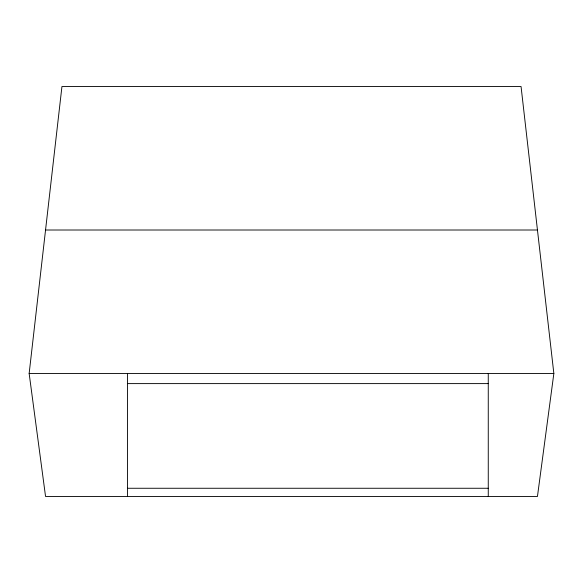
<?xml version="1.0" encoding="UTF-8"?>
<svg xmlns="http://www.w3.org/2000/svg" width="583" height="583" viewBox="0 0 583 583"><rect width="100%" height="100%" fill="white"/><g stroke="black" fill="none" stroke-linecap="round" stroke-linejoin="round"><path stroke-width="0.87" d="M29.15 373.484L61.944 86.539L521.056 86.539L553.85 373.484L537.453 496.461L45.547 496.461L29.15 373.484L553.85 373.484M45.547 230.008L537.453 230.008M127.531 383.607L488.262 383.607M127.531 488.262L488.262 488.262M488.262 373.484L488.262 496.461M127.531 373.484L127.531 496.461"/></g></svg>
